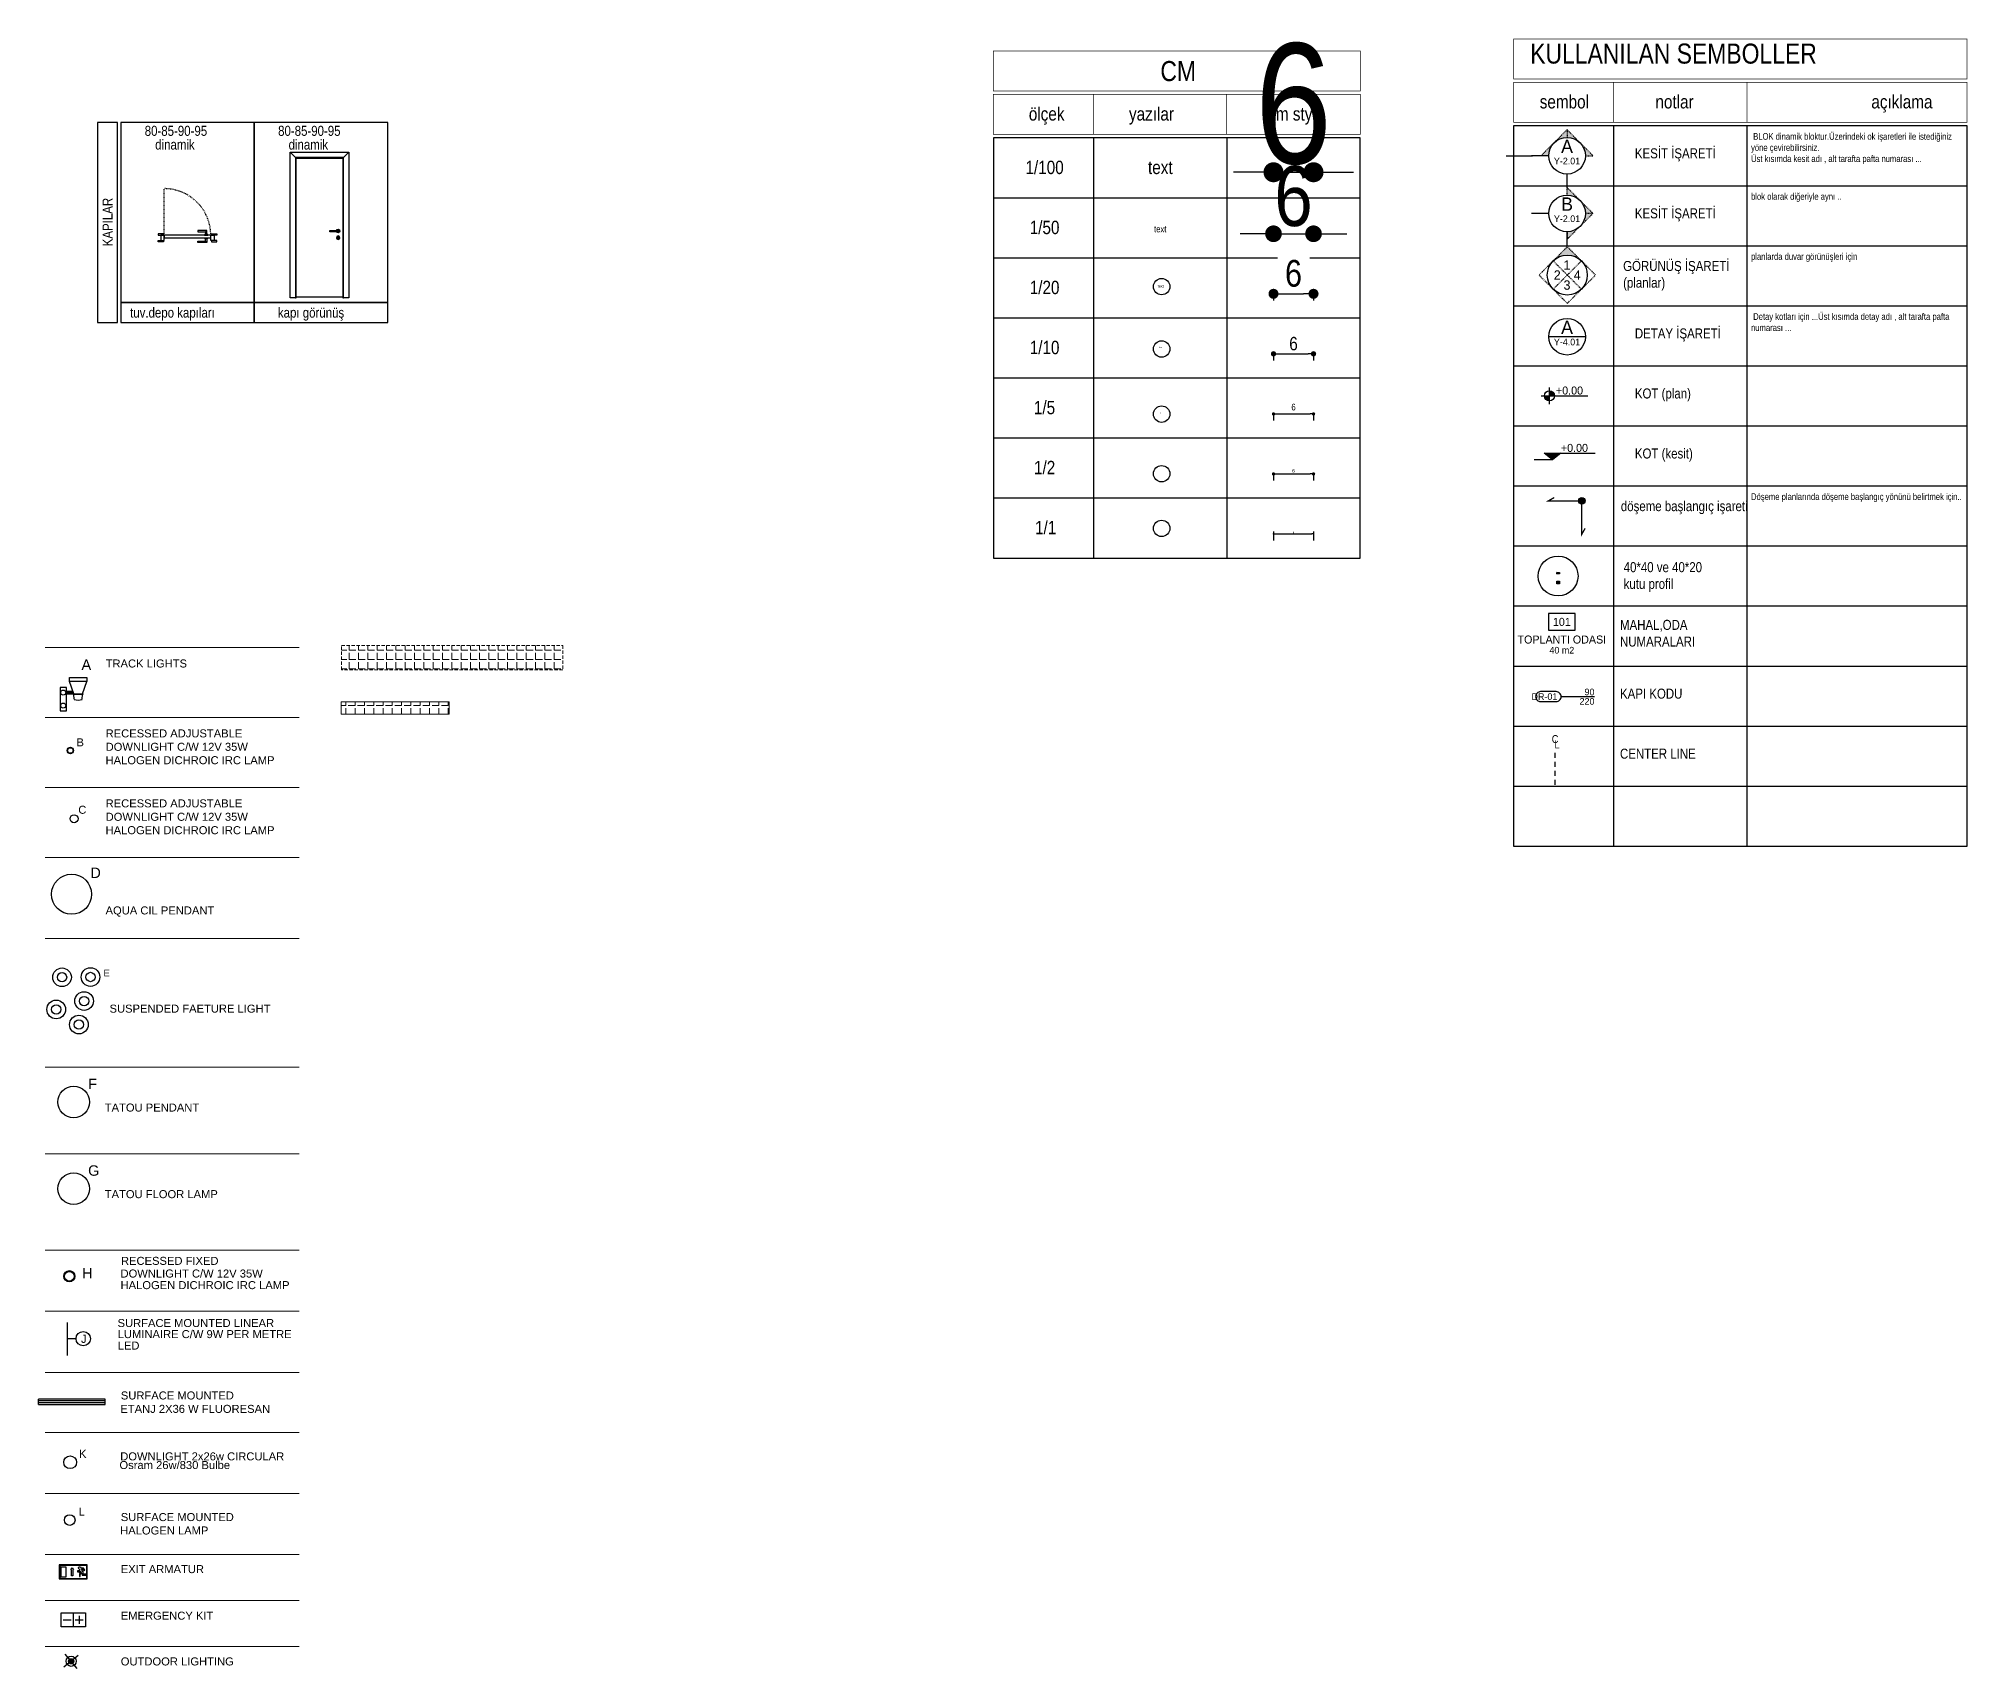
# Model space of a CAD drawing. Header units: millimetres. Extents: x 863 to 22635, y -482 to 12118.
# Drawn here: x 1316.3 to 1605.5, y 2239.2 to 2483.5 of the extents above; entities that cross this region are included whole.
import ezdxf
from ezdxf.enums import TextEntityAlignment as Align

# ---------------------------------------------------------------- set-up
doc = ezdxf.new("R2010")
doc.units = ezdxf.units.MM
doc.set_wipeout_variables(frame=1)
doc.header["$PDMODE"] = 35
for name, pattern in [('AXE_D2', [0.546806, 0.264583, -0.105833, 0.070556, -0.105833]), ('DOTX2', [12.7, 0, -12.7]), ('HIDDENX2', [0.75, 0.5, -0.25]), ('JIS_02_0.7', [1.35, 0.75, -0.6]), ('JIS_02_1.0', [2, 1, -1])]:
    doc.linetypes.add(name, pattern=pattern)
for name, color, linetype in [('CONS_0G', 150, 'Continuous'), ('DETAIL SYMBOL_0G', 241, 'Continuous'), ('DIM_0G', 20, 'Continuous'), ('DOOR_0G', 43, 'Continuous'), ('LEVEL_0G', 83, 'Continuous'), ('LIGHT_0G', 12, 'Continuous'), ('NOTE_0G', 242, 'Continuous'), ('SECTION_0G', 211, 'AXE_D2'), ('WIPEOUT_0G', 185, 'DOTX2')]:
    doc.layers.add(name, color=color, linetype=linetype)
doc.layers.add('DASHED_0G', color=7, linetype='HIDDENX2', lineweight=5, true_color=0x9ea0a1)
doc.layers.add('ELECTRIC_0G', color=7, linetype='Continuous', true_color=0xff532b)
doc.layers.add('ELTR_exit_0G', color=7, linetype='Continuous', true_color=0x33dd1d)
doc.layers.add('L', color=3, linetype='Continuous', lineweight=0)
doc.layers.add('TXT_0G', color=7, linetype='Continuous', lineweight=13)
doc.styles.add('0G', font='ARIALN.TTF')
doc.styles.add('attdef', font='GOTHIC.TTF')
doc.styles.get("Standard").update_dxf_attribs({"font": 'arial.ttf'})
doc.dimstyles.new('0G_1_1', dxfattribs={"dimtxt": 0.25, "dimasz": 0.25, "dimexe": 1, "dimexo": 1, "dimgap": 0.1, "dimtad": 1, "dimdec": 1, "dimzin": 9, "dimtxsty": '0G', "dimblk": 'DOT', "dimcen": 2, "dimclrd": 256, "dimclre": 256, "dimclrt": 256, "dimadec": 1, "dimazin": 2, "dimtfac": 1, "dimtdec": 1, "dimtix": 1, "dimtmove": 2, "dimatfit": 3, "dimldrblk": 'ARCHTICK', "dimfxl": 0.5, "dimfxlon": 1, "dimarcsym": 0})
doc.dimstyles.new('0G_1_10', dxfattribs={"dimtxt": 2, "dimasz": 0.8, "dimexe": 1, "dimexo": 3, "dimgap": 0.5, "dimtad": 1, "dimdec": 1, "dimzin": 9, "dimtxsty": '0G', "dimblk": 'DOT', "dimcen": 2, "dimclrd": 256, "dimclre": 256, "dimclrt": 256, "dimadec": 1, "dimazin": 2, "dimtfac": 1, "dimtdec": 1, "dimtix": 1, "dimtmove": 2, "dimatfit": 3, "dimldrblk": 'ARCHTICK', "dimfxl": 3, "dimfxlon": 1, "dimarcsym": 0})
doc.dimstyles.new('0G_1_100', dxfattribs={"dimtxt": 18, "dimasz": 3, "dimexe": 1, "dimexo": 10, "dimgap": 1, "dimtad": 1, "dimdec": 1, "dimzin": 9, "dimtxsty": '0G', "dimblk": 'DOT', "dimcen": 2, "dimclrd": 256, "dimclre": 256, "dimclrt": 256, "dimadec": 1, "dimazin": 2, "dimtfac": 1, "dimtdec": 1, "dimtix": 1, "dimtmove": 2, "dimatfit": 3, "dimldrblk": 'ARCHTICK', "dimfxl": 15, "dimfxlon": 1, "dimarcsym": 0})
doc.dimstyles.new('0G_1_2', dxfattribs={"dimtxt": 0.5, "dimasz": 0.5, "dimexe": 1, "dimexo": 2, "dimgap": 0.2, "dimtad": 1, "dimdec": 1, "dimzin": 9, "dimtxsty": '0G', "dimblk": 'DOT', "dimcen": 2, "dimclrd": 256, "dimclre": 256, "dimclrt": 256, "dimadec": 1, "dimazin": 2, "dimtfac": 1, "dimtdec": 1, "dimtix": 1, "dimtmove": 2, "dimatfit": 3, "dimldrblk": 'ARCHTICK', "dimfxl": 1, "dimfxlon": 1, "dimarcsym": 0})
doc.dimstyles.new('0G_1_20', dxfattribs={"dimtxt": 4, "dimasz": 1.5, "dimexe": 1, "dimexo": 4, "dimgap": 1, "dimtad": 1, "dimdec": 1, "dimzin": 9, "dimtxsty": '0G', "dimblk": 'DOT', "dimcen": 2, "dimclrd": 256, "dimclre": 256, "dimclrt": 256, "dimadec": 1, "dimazin": 2, "dimtfac": 1, "dimtdec": 1, "dimtix": 1, "dimtmove": 2, "dimatfit": 3, "dimldrblk": 'ARCHTICK', "dimfxl": 6, "dimfxlon": 1, "dimtfill": 1, "dimarcsym": 0})
doc.dimstyles.new('0G_1_5', dxfattribs={"dimtxt": 1, "dimasz": 0.5, "dimexe": 1, "dimexo": 3, "dimgap": 0.5, "dimtad": 1, "dimdec": 1, "dimzin": 9, "dimtxsty": '0G', "dimblk": 'DOT', "dimcen": 2, "dimclrd": 256, "dimclre": 256, "dimclrt": 256, "dimadec": 1, "dimazin": 2, "dimtfac": 1, "dimtdec": 1, "dimtix": 1, "dimtmove": 2, "dimatfit": 3, "dimldrblk": 'ARCHTICK', "dimfxl": 2, "dimfxlon": 1, "dimarcsym": 0})
doc.dimstyles.new('0G_1_50', dxfattribs={"dimtxt": 9, "dimasz": 2.5, "dimexe": 1, "dimexo": 5, "dimgap": 1, "dimtad": 1, "dimdec": 0, "dimzin": 9, "dimtxsty": '0G', "dimblk": 'DOT', "dimcen": 2, "dimclrd": 256, "dimclre": 256, "dimclrt": 256, "dimadec": 1, "dimazin": 2, "dimtfac": 1, "dimtdec": 0, "dimtix": 1, "dimtmove": 2, "dimatfit": 3, "dimldrblk": 'ARCHTICK', "dimfxl": 50, "dimfxlon": 1, "dimarcsym": 0})

# ---------------------------------------------------------------- blocks, each defined once
blk = doc.blocks.new('20profil')
at = {"color": 0}
for p, q in [((2, 1), (-2, -1)), ((-2, 1), (2, -1))]:
    blk.add_line(p, q, dxfattribs=at)
blk.add_lwpolyline([(-2, -1), (2, -1), (2, 1), (-2, 1)], close=True, dxfattribs=at)
blk = doc.blocks.new('40profil')
at = {"color": 0}
for p, q in [((4, 4), (0, 0)), ((0, 4), (4, 0))]:
    blk.add_line(p, q, dxfattribs=at)
blk.add_lwpolyline([(0, 0), (4, 0), (4, 4), (0, 4)], close=True, dxfattribs=at)
blk = doc.blocks.new('sembol_kod_pl')
h = blk.add_hatch(color=0)
h.paths.add_polyline_path([(0, 0), (7.5, 0, 0.414214), (0, 7.5)])
h.paths.add_polyline_path([(0, -7.5), (0, 0), (-7.5, 0, 0.414214)])
at = {"color": 0, "linetype": 'Continuous'}
for p, q in [((0, -12.5), (0, 12.5)), ((-12.5, 0), (57.5, 0))]:
    blk.add_line(p, q, dxfattribs=at)
blk.add_circle((0, 0), 7.5, dxfattribs=at)
at = {"color": 0, "style": 'attdef'}
blk.add_attdef('+0.00', (9.8, 2), '', height=12, dxfattribs=at)
blk = doc.blocks.new('*U50')
at = {"linetype": 'Continuous'}
blk.add_hatch(color=0, dxfattribs=at).paths.add_polyline_path([(-12.5, 10), (0, 0), (12.5, 10)])
at = {"color": 8, "linetype": 'JIS_02_1.0', "ltscale": 100}
blk.add_line((0, 0), (-27.3, 0), dxfattribs=at)
at = {"color": 0, "linetype": 'Continuous'}
blk.add_line((-12.5, 10), (64.1, 10), dxfattribs=at)
at = {"color": 0, "linetype": 'Continuous', "ltscale": 10}
blk.add_lwpolyline([(12.5, 10), (0, 0), (-12.5, 10), (12.5, 10)], dxfattribs=at)
at = {"color": 0, "style": 'attdef'}
blk.add_attdef('+0.00', (12.8, 12), '', height=12, dxfattribs=at)
blk = doc.blocks.new('sect_sign')
h = blk.add_hatch(color=0)
h.paths.add_polyline_path([(27.5, 0, -0.198912), (19.4, -19.4), (38.9, 0)])
h.paths.add_polyline_path([(-38.9, 0), (-19.4, -19.4, -0.198912), (-27.5, 0)])
blk.add_hatch(color=0).paths.add_polyline_path([(-19.4, -19.4), (0, -38.9), (19.4, -19.4, -0.414214)])
at = {"color": 0}
for p, q in [((0, -38.9), (-38.9, 0)), ((-27.5, 0), (-38.9, 0)), ((38.9, 0), (0, -38.9)), ((27.5, 0), (38.9, 0)), ((0, -38.9), (0, -27.5))]:
    blk.add_line(p, q, dxfattribs=at)
blk = doc.blocks.new('*U52')
at = {"layer": 'SECTION_0G', "color": 0, "ltscale": 1000}
for points in [[(-27.5, 0), (-53.5, 0)], [(0, -49.4), (0, -27.5)]]:
    blk.add_lwpolyline(points, dxfattribs=at)
at = {"layer": 'SECTION_0G', "color": 0, "linetype": 'Continuous'}
blk.add_circle((0, 0), 27.5, dxfattribs=at)
at = {"layer": 'SECTION_0G', "color": 0, "xscale": -1, "rotation": 89.99999999999993}
blk.add_blockref('sect_sign', (0, 0), dxfattribs=at)
at = {"layer": 'SECTION_0G', "color": 0, "style": 'attdef', "flags": 4}
blk.add_attdef('SECT', text='', height=20, dxfattribs=at).set_placement((0, -5.6), align=Align.BOTTOM_CENTER)
blk = doc.blocks.new('semb_circle')
blk.add_hatch(color=0).paths.add_polyline_path([(-21.2, 21.2), (0, 42.4), (21.2, 21.2, 0.414214)])
at = {"color": 0}
blk.add_lwpolyline([(0, -42.4), (42.4, 0), (0, 42.4), (-42.4, 0)], close=True, dxfattribs=at)
blk = doc.blocks.new('*U47')
at = {"layer": 'SECTION_0G'}
for p, q in [((-21.2, -21.2), (21.2, 21.2)), ((-21.2, 21.2), (21.2, -21.2))]:
    blk.add_line(p, q, dxfattribs=at)
at = {"layer": 'SECTION_0G', "linetype": 'Continuous'}
blk.add_circle((0, 0), 30, dxfattribs=at)
at = {"layer": 'SECTION_0G'}
blk.add_blockref('semb_circle', (0, 0), dxfattribs=at)
at = {"layer": 'SECTION_0G', "style": 'attdef'}
for s, p in [('2', (-20.3, -7)), ('1', (-5.7, 8)), ('4', (9.7, -7)), ('3', (-5.7, -22))]:
    blk.add_text(s, height=14, dxfattribs=at).set_placement(p)
blk = doc.blocks.new('sembol_detay')
at = {"layer": 'DETAIL SYMBOL_0G', "color": 0, "linetype": 'Continuous'}
blk.add_line((27.5, 0), (-27.5, 0), dxfattribs=at)
blk.add_circle((0, 0), 27.5, dxfattribs=at)
at = {"layer": 'DETAIL SYMBOL_0G', "color": 0, "style": 'attdef', "flags": 4}
blk.add_attdef('SECT', text='', height=20, dxfattribs=at).set_placement((0, -2), align=Align.BOTTOM_CENTER)
blk.add_attdef('PAGE', text='', height=10, dxfattribs=at).set_placement((0, -3), align=Align.TOP_CENTER)
blk = doc.blocks.new('dos_start')
at = {"layer": 'DETAIL SYMBOL_0G'}
h = blk.add_hatch(color=0, dxfattribs=at)
h.paths.add_polyline_path([(5, 0, 1), (-5, 0), (0, 0), (0, -5, 0.414214)])
h.paths.add_polyline_path([(0, -5), (0, 0), (-5, 0, 0.414214)], flags=17)
at = {"layer": 'DETAIL SYMBOL_0G', "color": 0, "const_width": 2}
blk.add_lwpolyline([(-41.3, 5), (-50, 0), (0, 0), (0, -50), (5, -41.3)], dxfattribs=at)
at = {"layer": 'DETAIL SYMBOL_0G', "color": 0}
blk.add_circle((0, 0), 5, dxfattribs=at)
blk = doc.blocks.new('kapikol_elev')
at = {"color": 0}
for points in [[(0, -1), (12.5, -1), (12.5, 1), (0, 1, 0.414214), (-1, 0), (-1, 0, 0.414214)], [(0.4, -10.8), (0.4, -9.2, 1), (-0.5, -9.2), (-0.5, -10.8, 1)]]:
    blk.add_lwpolyline(points, format="xyb", close=True, dxfattribs=at)
blk.add_circle((0, -10), 2.65, dxfattribs=at)
blk.add_arc((0, 0), 2.65, 22.1702, 337.8298, dxfattribs=at)
blk = doc.blocks.new('*U44')
for p, q in [((8, 210), (0, 218)), ((80, 210), (88, 218)), ((79, 1), (9, 1))]:
    blk.add_line(p, q)
at = {"color": 8}
for p, q in [((9, 209), (8, 210)), ((79, 209), (80, 210))]:
    blk.add_line(p, q, dxfattribs=at)
blk.add_lwpolyline([(88, 0), (80, 0), (80, 210), (8, 210), (8, 0), (0, 0), (0, 218), (88, 218), (88, 0)])
blk.add_lwpolyline([(8, 0), (9, 0), (9, 209), (79, 209), (79, 0), (80, 0)], dxfattribs=at)
at = {"xscale": -1}
blk.add_blockref('kapikol_elev', (72, 100), dxfattribs=at)
blk = doc.blocks.new('kapi poz')
blk.add_line((0, 0), (50, 0))
blk.add_lwpolyline([(-30.7, -7.5), (-7.5, -7.5, 0.414214), (0, 0), (0, 0, 0.414214), (-7.5, 7.5), (-30.7, 7.5, 0.414214), (-38.2, 0), (-38.2, 0, 0.414214)], format="xyb", close=True)
at = {"color": 0, "style": 'attdef', "flags": 4}
blk.add_attdef('K-01', text='', height=10, dxfattribs=at).set_placement((-17.1, 0), align=Align.MIDDLE_CENTER)
at = {"style": 'attdef'}
blk.add_attdef('90', text='', height=10, dxfattribs=at).set_placement((50, 2), align=Align.RIGHT)
blk.add_attdef('220', text='', height=10, dxfattribs=at).set_placement((50, -2), align=Align.TOP_RIGHT)
blk = doc.blocks.new('CL')
at = {"color": 0, "char_height": 12, "attachment_point": 1, "style": '0G'}
for s, insert, width in [('\\pi1.64939;C', (-6, 10), 12), ('\\pi1.92633;L', (-2.2, 2), 10)]:
    blk.add_mtext(s, dxfattribs=dict(at, insert=insert, width=width))
blk = doc.blocks.new('_Dot')
at = {"color": 0, "linetype": 'ByBlock', "lineweight": -2}
blk.add_line((-0.5, 0), (-1, 0), dxfattribs=at)
at = {"color": 0, "linetype": 'ByBlock', "const_width": 0.5}
blk.add_lwpolyline([(-0.25, 0, 1), (0.25, 0, 1)], format="xyb", close=True, dxfattribs=at)
blk = doc.blocks.new('*D53')
at = {"layer": 'Defpoints', "color": 0, "transparency": 16777216}
for p in [(637.99, 1501.78), (643.99, 1501.78), (643.99, 1500.39)]:
    blk.add_point(p, dxfattribs=at)
at = {"layer": 'DIM_0G', "lineweight": -2, "transparency": 16777216}
for p, q in [((635.49, 1500.39), (632.99, 1500.39)), ((637.99, 1500.39), (637.99, 1499.39)), ((637.99, 1500.39), (643.99, 1500.39)), ((643.99, 1500.39), (643.99, 1499.39)), ((646.49, 1500.39), (648.99, 1500.39))]:
    blk.add_line(p, q, dxfattribs=at)
at = {"layer": 'DIM_0G', "lineweight": -2, "transparency": 16777216, "xscale": 2.5, "yscale": 2.5, "zscale": 2.5}
blk.add_blockref('_Dot', (637.99, 1500.39), dxfattribs=at)
at = {"layer": 'DIM_0G', "lineweight": -2, "transparency": 16777216, "xscale": 2.5, "yscale": 2.5, "zscale": 2.5, "rotation": 180}
blk.add_blockref('_Dot', (643.99, 1500.39), dxfattribs=at)
at = {"layer": 'DIM_0G', "transparency": 16777216, "insert": (640.99, 1505.99), "char_height": 9, "attachment_point": 5, "style": '0G'}
blk.add_mtext('6', dxfattribs=at)
blk = doc.blocks.new('_ArchTick')
at = {"color": 0, "linetype": 'ByBlock', "const_width": 0.15}
blk.add_lwpolyline([(-0.5, -0.5), (0.5, 0.5)], dxfattribs=at)
blk = doc.blocks.new('*D54')
at = {"layer": 'Defpoints', "color": 0, "transparency": 16777216}
for p in [(637.99, 1513.14), (643.99, 1513.14), (643.99, 1509.61)]:
    blk.add_point(p, dxfattribs=at)
at = {"layer": 'DIM_0G', "lineweight": -2, "transparency": 16777216}
for p, q in [((634.99, 1509.61), (631.99, 1509.61)), ((637.99, 1509.61), (637.99, 1508.61)), ((637.99, 1509.61), (643.99, 1509.61)), ((643.99, 1509.61), (643.99, 1508.61)), ((646.99, 1509.61), (649.99, 1509.61))]:
    blk.add_line(p, q, dxfattribs=at)
at = {"layer": 'DIM_0G', "lineweight": -2, "transparency": 16777216, "xscale": 3, "yscale": 3, "zscale": 3}
blk.add_blockref('_Dot', (637.99, 1509.61), dxfattribs=at)
at = {"layer": 'DIM_0G', "lineweight": -2, "transparency": 16777216, "xscale": 3, "yscale": 3, "zscale": 3, "rotation": 180}
blk.add_blockref('_Dot', (643.99, 1509.61), dxfattribs=at)
at = {"layer": 'DIM_0G', "transparency": 16777216, "insert": (640.99, 1519.8), "char_height": 18, "attachment_point": 5, "style": '0G'}
blk.add_mtext('6', dxfattribs=at)
blk = doc.blocks.new('*D55')
at = {"layer": 'DIM_0G', "lineweight": -2, "transparency": 16777216}
for p, q in [((637.99, 1491.39), (637.99, 1490.39)), ((639.49, 1491.39), (642.49, 1491.39)), ((643.99, 1491.39), (643.99, 1490.39))]:
    blk.add_line(p, q, dxfattribs=at)
at = {"layer": 'DIM_0G', "lineweight": -2, "transparency": 16777216, "xscale": 1.5, "yscale": 1.5, "zscale": 1.5, "rotation": 180}
blk.add_blockref('_Dot', (637.99, 1491.39), dxfattribs=at)
at = {"layer": 'DIM_0G', "lineweight": -2, "transparency": 16777216, "xscale": 1.5, "yscale": 1.5, "zscale": 1.5}
blk.add_blockref('_Dot', (643.99, 1491.39), dxfattribs=at)
at = {"layer": 'DIM_0G', "transparency": 16777216, "insert": (640.99, 1494.43), "char_height": 4, "attachment_point": 5, "style": '0G', "bg_fill": 3, "box_fill_scale": 1.1, "bg_fill_color": 256, "bg_fill_true_color": 13158600, "bg_fill_transparency": 0}
blk.add_mtext('6', dxfattribs=at)
at = {"layer": 'Defpoints', "color": 0, "transparency": 16777216}
for p in [(637.99, 1492.78), (643.99, 1492.78), (643.99, 1491.39)]:
    blk.add_point(p, dxfattribs=at)
blk = doc.blocks.new('*D56')
at = {"layer": 'Defpoints', "color": 0, "transparency": 16777216}
for p in [(637.99, 1483.78), (643.99, 1483.78), (643.99, 1482.39)]:
    blk.add_point(p, dxfattribs=at)
at = {"layer": 'DIM_0G', "lineweight": -2, "transparency": 16777216}
for p, q in [((637.99, 1482.39), (637.99, 1481.39)), ((638.79, 1482.39), (643.19, 1482.39)), ((643.99, 1482.39), (643.99, 1481.39))]:
    blk.add_line(p, q, dxfattribs=at)
at = {"layer": 'DIM_0G', "lineweight": -2, "transparency": 16777216, "xscale": 0.8, "yscale": 0.8, "zscale": 0.8, "rotation": 180}
blk.add_blockref('_Dot', (637.99, 1482.39), dxfattribs=at)
at = {"layer": 'DIM_0G', "lineweight": -2, "transparency": 16777216, "xscale": 0.8, "yscale": 0.8, "zscale": 0.8}
blk.add_blockref('_Dot', (643.99, 1482.39), dxfattribs=at)
at = {"layer": 'DIM_0G', "transparency": 16777216, "insert": (640.99, 1483.91), "char_height": 2, "attachment_point": 5, "style": '0G'}
blk.add_mtext('6', dxfattribs=at)
blk = doc.blocks.new('*D57')
at = {"layer": 'Defpoints', "color": 0, "transparency": 16777216}
for p in [(637.99, 1474.78), (643.99, 1474.78), (643.99, 1473.39)]:
    blk.add_point(p, dxfattribs=at)
at = {"layer": 'DIM_0G', "lineweight": -2, "transparency": 16777216}
for p, q in [((637.99, 1473.39), (637.99, 1472.39)), ((638.49, 1473.39), (643.49, 1473.39)), ((643.99, 1473.39), (643.99, 1472.39))]:
    blk.add_line(p, q, dxfattribs=at)
at = {"layer": 'DIM_0G', "lineweight": -2, "transparency": 16777216, "xscale": 0.5, "yscale": 0.5, "zscale": 0.5, "rotation": 180}
blk.add_blockref('_Dot', (637.99, 1473.39), dxfattribs=at)
at = {"layer": 'DIM_0G', "lineweight": -2, "transparency": 16777216, "xscale": 0.5, "yscale": 0.5, "zscale": 0.5}
blk.add_blockref('_Dot', (643.99, 1473.39), dxfattribs=at)
at = {"layer": 'DIM_0G', "transparency": 16777216, "insert": (640.99, 1474.4), "char_height": 1, "attachment_point": 5, "style": '0G'}
blk.add_mtext('6', dxfattribs=at)
blk = doc.blocks.new('*D58')
at = {"layer": 'Defpoints', "color": 0, "transparency": 16777216}
for p in [(637.99, 1456.78), (643.99, 1456.78), (643.99, 1455.39)]:
    blk.add_point(p, dxfattribs=at)
at = {"layer": 'DIM_0G', "lineweight": -2, "transparency": 16777216}
for p, q in [((637.99, 1455.78), (637.99, 1454.39)), ((638.24, 1455.39), (643.74, 1455.39)), ((643.99, 1455.78), (643.99, 1454.39))]:
    blk.add_line(p, q, dxfattribs=at)
at = {"layer": 'DIM_0G', "lineweight": -2, "transparency": 16777216, "xscale": 0.25, "yscale": 0.25, "zscale": 0.25, "rotation": 180}
blk.add_blockref('_Dot', (637.99, 1455.39), dxfattribs=at)
at = {"layer": 'DIM_0G', "lineweight": -2, "transparency": 16777216, "xscale": 0.25, "yscale": 0.25, "zscale": 0.25}
blk.add_blockref('_Dot', (643.99, 1455.39), dxfattribs=at)
at = {"layer": 'DIM_0G', "transparency": 16777216, "insert": (640.99, 1455.62), "char_height": 0.25, "attachment_point": 5, "style": '0G'}
blk.add_mtext('6', dxfattribs=at)
blk = doc.blocks.new('*U51')
at = {"layer": 'SECTION_0G', "color": 0, "ltscale": 1000}
for points in [[(-27.5, 0), (-53.5, 0)], [(0, -49.4), (0, -27.5)]]:
    blk.add_lwpolyline(points, dxfattribs=at)
at = {"layer": 'SECTION_0G', "color": 0, "linetype": 'Continuous'}
blk.add_circle((0, 0), 27.5, dxfattribs=at)
at = {"layer": 'SECTION_0G', "color": 0, "xscale": -1, "rotation": 180}
blk.add_blockref('sect_sign', (0, 0), dxfattribs=at)
at = {"layer": 'SECTION_0G', "color": 0, "style": 'attdef', "flags": 4}
blk.add_attdef('SECT', text='', height=20, dxfattribs=at).set_placement((0, -5.6), align=Align.BOTTOM_CENTER)
blk = doc.blocks.new('mahal')
at = {"color": 0, "style": 'attdef', "flags": 4}
blk.add_attdef('40M2', text='', height=10, dxfattribs=at).set_placement((0, -55), align=Align.MIDDLE_CENTER)
blk.add_wipeout([(-20, 0), (20, 0), (20, -25), (-20, -25)]).dxf.layer = 'WIPEOUT_0G'
blk.add_lwpolyline([(-20, -25), (20, -25), (20, 0), (-20, 0)], close=True)
for tag, p in [('101', (0, -12.5)), ('TOPLANTIODASI', (0, -39))]:
    blk.add_attdef(tag, text='', height=12, dxfattribs=at).set_placement(p, align=Align.MIDDLE_CENTER)
blk = doc.blocks.new('kapikol')
at = {"color": 0}
blk.add_line((1, -5), (-1, -7), dxfattribs=at)
for points in [[(-2.7, -1), (2.6, -1), (2.6, 0), (-2.7, 0)], [(-1, -1), (-1, -7), (12.5, -7), (12.5, -5), (1, -5), (1, -1)]]:
    blk.add_lwpolyline(points, close=True, dxfattribs=at)
blk = doc.blocks.new('*U43')
blk.add_wipeout([(0, 0), (0, -8), (-4, -8), (-4, -10), (4, -10), (4, -8), (5, -8), (5, -4), (75, -4), (75, -8), (76, -8), (76, -10), (84, -10), (84, -8), (80, -8), (80, 0), (84, 0), (84, 2), (76, 2), (76, 0), (5, 0), (4, 0), (4, 2), (-4, 2), (-4, 0)]).dxf.layer = 'L'
at = {"color": 8, "linetype": 'JIS_02_0.7'}
blk.add_line((5, 0), (5, 70), dxfattribs=at)
at = {"color": 0}
for points in [[(-4, 0), (4, 0), (4, 2), (-4, 2)], [(0, -8), (5, -8), (5, 0), (0, 0)], [(5, -4), (75, -4), (75, 0), (5, 0)], [(80, -8), (75, -8), (75, 0), (80, 0)], [(84, 0), (76, 0), (76, 2), (84, 2)], [(-4, -8), (4, -8), (4, -10), (-4, -10)], [(84, -8), (76, -8), (76, -10), (84, -10)]]:
    blk.add_lwpolyline(points, close=True, dxfattribs=at)
at = {"color": 8, "linetype": 'JIS_02_0.7'}
blk.add_arc((5, 0), 70, 0, 90, dxfattribs=at)
at = {"rotation": 180}
blk.add_blockref('kapikol', (68, 0), dxfattribs=at)
at = {"xscale": -1}
blk.add_blockref('kapikol', (68, -4), dxfattribs=at)
blk = doc.blocks.new('*D73')
at = {"layer": 'Defpoints', "color": 0, "transparency": 16777216}
for p in [(637.99, 1465.78), (643.99, 1465.78), (643.99, 1464.39)]:
    blk.add_point(p, dxfattribs=at)
at = {"layer": 'DIM_0G', "lineweight": -2, "transparency": 16777216}
for p, q in [((637.99, 1464.39), (637.99, 1463.39)), ((638.49, 1464.39), (643.49, 1464.39)), ((643.99, 1464.39), (643.99, 1463.39))]:
    blk.add_line(p, q, dxfattribs=at)
at = {"layer": 'DIM_0G', "lineweight": -2, "transparency": 16777216, "xscale": 0.5, "yscale": 0.5, "zscale": 0.5, "rotation": 180}
blk.add_blockref('_Dot', (637.99, 1464.39), dxfattribs=at)
at = {"layer": 'DIM_0G', "lineweight": -2, "transparency": 16777216, "xscale": 0.5, "yscale": 0.5, "zscale": 0.5}
blk.add_blockref('_Dot', (643.99, 1464.39), dxfattribs=at)
at = {"layer": 'DIM_0G', "transparency": 16777216, "insert": (640.99, 1464.85), "char_height": 0.5, "attachment_point": 5, "style": '0G'}
blk.add_mtext('6', dxfattribs=at)
blk = doc.blocks.new('221014_0G_LAYER-SYMBOL')
at = {"layer": 'DASHED_0G'}
h = blk.add_hatch(dxfattribs=at)
h.set_pattern_fill('ANGLE', color=256, scale=0.2)
h.set_pattern_definition([(0, (-15366.1667, -3517.4716), (0, 1.397), [1.016, -0.381]), (90, (-15366.1667, -3517.4716), (-1.397, 1e-16), [1.016, -0.381])])
h.paths.add_polyline_path([(498.24, 1438.69), (531.44, 1438.69), (531.44, 1435.01), (498.24, 1435.01)])
h = blk.add_hatch(dxfattribs=at)
h.set_pattern_fill('ANGLE', color=256, scale=0.2, angle=90)
h.set_pattern_definition([(90, (5438.835, -14462.884), (-1.397, 1e-12), [1.016, -0.381]), (180, (5438.835, -14462.884), (-1e-12, -1.397), [1.016, -0.381])])
h.paths.add_polyline_path([(514.38, 1430.24), (498.18, 1430.24), (498.18, 1428.38), (514.38, 1428.38)])
at = {"layer": 'LIGHT_0G'}
h = blk.add_hatch(color=256, dxfattribs=at)
edge = h.paths.add_edge_path()
edge.add_arc((457.72, 1286.39), 0.393, 0, 360)
at = {"linetype": 'JIS_02_0.7'}
blk.add_line((680.15, 1422.6), (680.15, 1417.6), dxfattribs=at)
at = {"color": 1}
blk.add_circle((680.66, 1449.08), 2.99, dxfattribs=at)
at = {"layer": 'DASHED_0G'}
blk.add_lwpolyline([(498.24, 1438.69), (531.44, 1438.69), (531.44, 1435.01), (498.24, 1435.01), (498.24, 1438.69)], dxfattribs=at)
at = {"layer": 'DASHED_0G', "linetype": 'Continuous'}
blk.add_lwpolyline([(514.38, 1430.24), (498.18, 1430.24), (498.18, 1428.38), (514.38, 1428.38), (514.38, 1430.24)], dxfattribs=at)
at = {"layer": 'DIM_0G'}
for centre in [(621.22, 1492.47), (621.22, 1483.12), (621.22, 1473.35), (621.22, 1464.42), (621.22, 1456.22)]:
    blk.add_circle(centre, 1.23, dxfattribs=at)
at = {"layer": 'ELECTRIC_0G'}
for p, q in [((458.03, 1293.64), (458.03, 1291.56)), ((458.94, 1293.21), (458.94, 1292)), ((456.52, 1292.6), (457.72, 1292.6)), ((458.34, 1292.6), (459.54, 1292.6))]:
    blk.add_line(p, q, dxfattribs=at)
blk.add_lwpolyline([(456.21, 1291.56), (456.21, 1293.64), (459.85, 1293.64), (459.85, 1291.56)], close=True, dxfattribs=at)
at = {"layer": 'ELTR_exit_0G'}
for p, q in [((460.13, 1300.84), (455.93, 1300.84)), ((455.93, 1300.84), (455.93, 1298.73)), ((455.93, 1298.73), (460.13, 1298.73)), ((460.05, 1300.75), (456.01, 1300.75)), ((456.01, 1300.75), (456.01, 1298.82)), ((456.01, 1298.82), (460.05, 1298.82)), ((456.99, 1300.52), (456.19, 1300.52)), ((456.19, 1300.52), (456.19, 1299.03)), ((456.19, 1299.03), (456.99, 1299.03)), ((456.99, 1299.03), (456.99, 1300.52)), ((457.69, 1300.08), (457.87, 1300.38)), ((457.79, 1300.08), (457.69, 1300.08)), ((457.79, 1299.18), (457.79, 1300.08)), ((457.97, 1299.18), (457.79, 1299.18)), ((457.87, 1300.38), (458.06, 1300.08)), ((458.06, 1300.08), (457.97, 1300.08)), ((457.97, 1300.08), (457.97, 1299.18)), ((458.97, 1299.93), (458.66, 1299.93)), ((458.66, 1299.93), (458.66, 1299.8)), ((458.66, 1299.8), (459.1, 1299.8)), ((459.24, 1299.72), (458.96, 1299.53)), ((458.96, 1299.53), (458.96, 1299.08)), ((458.96, 1299.08), (459.09, 1299.08)), ((458.97, 1300.21), (458.97, 1299.93)), ((459.09, 1299.44), (459.39, 1299.6)), ((459.09, 1299.08), (459.09, 1299.44)), ((459.1, 1299.8), (459.1, 1299.91)), ((459.1, 1299.91), (459.24, 1299.72)), ((459.56, 1300.33), (459.18, 1300.33)), ((459.52, 1299.78), (459.27, 1300.19)), ((459.27, 1300.19), (459.5, 1300.19)), ((459.39, 1299.6), (459.39, 1299.3)), ((459.39, 1299.3), (459.93, 1299.3)), ((459.5, 1300.19), (459.65, 1299.95)), ((459.52, 1299.43), (459.52, 1299.78)), ((459.93, 1299.43), (459.52, 1299.43)), ((459.77, 1300.03), (459.56, 1300.33)), ((459.65, 1299.95), (459.77, 1300.03)), ((459.93, 1299.3), (459.93, 1299.43)), ((460.05, 1298.82), (460.05, 1300.75)), ((460.13, 1298.73), (460.13, 1300.84))]:
    blk.add_line(p, q, dxfattribs=at)
at = {"layer": 'ELTR_exit_0G', "extrusion": (0, 0, -1)}
blk.add_ellipse((459, 1300.39), major_axis=(0.183, 0.002), ratio=1, start_param=1.770594, end_param=6.63637, dxfattribs=at)
at = {"layer": 'LIGHT_0G'}
for p, q in [((457.13, 1337.16), (457.13, 1332.22)), ((458.46, 1334.75), (457.13, 1334.75)), ((462.83, 1325.69), (452.83, 1325.69)), ((452.83, 1324.89), (452.83, 1325.69)), ((462.83, 1325.45), (452.83, 1325.45)), ((462.83, 1325.13), (452.83, 1325.13)), ((452.83, 1324.89), (462.83, 1324.89)), ((462.83, 1324.89), (462.83, 1325.69))]:
    blk.add_line(p, q, dxfattribs=at)
for points in [[(456.05, 1432.38), (456.05, 1428.89), (457.01, 1428.89), (457.01, 1432.38)], [(460.07, 1433.89), (460.07, 1433.29), (457.47, 1433.29), (457.47, 1433.89)], [(458.1, 1431.3), (458.1, 1431.41), (459.45, 1431.41), (459.45, 1431.3)]]:
    blk.add_lwpolyline(points, close=True, dxfattribs=at)
for points in [[(456.86, 1431.8), (457.97, 1431.8)], [(456.91, 1431.6), (458.03, 1431.6)], [(458.1, 1431.41), (457.47, 1433.29)], [(459.43, 1431.41), (460.07, 1433.29)], [(456.86, 1431.4), (458.1, 1431.4)], [(458.18, 1430.6), (458.1, 1431.3)], [(459.35, 1430.6), (459.43, 1431.3)], [(458.79, 1287.28), (456.64, 1285.5)], [(458.61, 1285.32), (456.82, 1287.46)]]:
    blk.add_lwpolyline(points, dxfattribs=at)
for centre, radius in [((456.53, 1431.6), 0.382), ((456.53, 1429.66), 0.382), ((457.6, 1422.93), 0.48), ((457.6, 1422.93), 0.42), ((458.15, 1412.7), 0.6), ((457.78, 1401.38), 3), ((456.35, 1388.93), 1.4), ((456.35, 1388.93), 0.702), ((460.62, 1388.97), 1.4), ((460.62, 1388.97), 0.702), ((455.48, 1384.11), 1.4), ((459.66, 1385.37), 1.4), ((459.66, 1385.37), 0.702), ((455.48, 1384.11), 0.702), ((458.88, 1381.84), 1.4), ((458.88, 1381.84), 0.702), ((458.1, 1370.22), 2.37), ((458.1, 1357.24), 2.37), ((457.45, 1344.11), 0.84), ((457.45, 1344.11), 0.72), ((459.53, 1334.75), 1.07), ((457.57, 1316.23), 0.96), ((457.5, 1307.57), 0.8), ((457.72, 1286.39), 0.762), ((457.72, 1286.39), 0.393)]:
    blk.add_circle(centre, radius, dxfattribs=at)
blk.add_arc((458.77, 1432.04), 1.56, 247.7449, 292.2551, dxfattribs=at)
at = {"layer": 'NOTE_0G'}
for p, q in [((688.98, 1516.59), (688.98, 1408.59)), ((708.98, 1516.59), (708.98, 1408.59)), ((610.99, 1514.78), (610.99, 1451.78)), ((630.99, 1514.78), (630.99, 1451.78)), ((673.98, 1507.59), (741.98, 1507.59)), ((595.99, 1505.78), (650.99, 1505.78)), ((673.98, 1498.59), (741.98, 1498.59)), ((595.99, 1496.78), (650.99, 1496.78)), ((673.98, 1489.59), (741.98, 1489.59)), ((595.99, 1487.78), (650.99, 1487.78)), ((595.99, 1478.78), (650.99, 1478.78)), ((673.98, 1480.59), (741.98, 1480.59)), ((595.99, 1469.78), (650.99, 1469.78)), ((673.98, 1471.59), (741.98, 1471.59)), ((595.99, 1460.78), (650.99, 1460.78)), ((673.98, 1462.59), (741.98, 1462.59)), ((595.99, 1451.78), (650.99, 1451.78)), ((673.98, 1453.59), (741.98, 1453.59)), ((673.98, 1444.59), (741.98, 1444.59)), ((673.98, 1435.59), (741.98, 1435.59)), ((673.98, 1426.59), (741.98, 1426.59)), ((673.98, 1417.59), (741.98, 1417.59))]:
    blk.add_line(p, q, dxfattribs=at)
at = {"layer": 'NOTE_0G', "linetype": 'Continuous', "const_width": 0.1}
for points in [[(650.99, 1527.78), (595.99, 1527.78), (595.99, 1521.78), (650.99, 1521.78)], [(741.98, 1529.59), (673.98, 1529.59), (673.98, 1523.59), (741.98, 1523.59)], [(610.99, 1515.28), (595.99, 1515.28), (595.99, 1521.28), (610.99, 1521.28)], [(610.99, 1515.28), (630.99, 1515.28), (630.99, 1521.28), (610.99, 1521.28)], [(630.99, 1515.28), (650.99, 1515.28), (650.99, 1521.28), (630.99, 1521.28)], [(688.98, 1517.09), (673.98, 1517.09), (673.98, 1523.09), (688.98, 1523.09)], [(688.98, 1517.09), (708.98, 1517.09), (708.98, 1523.09), (688.98, 1523.09)], [(708.98, 1517.09), (741.98, 1517.09), (741.98, 1523.09), (708.98, 1523.09)]]:
    blk.add_lwpolyline(points, close=True, dxfattribs=at)
at = {"layer": 'NOTE_0G'}
for points in [[(461.68, 1487.07), (464.68, 1487.07), (464.68, 1517.07), (461.68, 1517.07)], [(465.18, 1490.07), (485.18, 1490.07), (485.18, 1517.07), (465.18, 1517.07)], [(485.18, 1490.07), (505.18, 1490.07), (505.18, 1517.07), (485.18, 1517.07)], [(673.98, 1408.59), (741.98, 1408.59), (741.98, 1516.59), (673.98, 1516.59)], [(465.18, 1490.07), (465.18, 1487.07), (485.18, 1487.07), (485.18, 1490.07)], [(485.18, 1490.07), (485.18, 1487.07), (505.18, 1487.07), (505.18, 1490.07)]]:
    blk.add_lwpolyline(points, close=True, dxfattribs=at)
blk.add_lwpolyline([(650.99, 1451.78), (650.99, 1514.78), (595.99, 1514.78), (595.99, 1451.78)], dxfattribs=at)
at = {"layer": 'SECTION_0G', "ltscale": 15}
blk.add_lwpolyline([(672.85, 1512.09), (678.11, 1512.09)], dxfattribs=at)
at = {"layer": 'TXT_0G'}
for p, q in [((453.82, 1438.37), (491.89, 1438.37)), ((453.82, 1427.88), (491.89, 1427.88)), ((453.82, 1417.4), (491.89, 1417.4)), ((453.82, 1406.91), (491.89, 1406.91)), ((453.82, 1394.74), (491.89, 1394.74)), ((453.82, 1375.44), (491.89, 1375.44)), ((453.82, 1362.46), (491.89, 1362.46)), ((453.82, 1348.03), (491.89, 1348.03)), ((453.82, 1338.87), (491.89, 1338.87)), ((453.82, 1329.7), (491.89, 1329.7)), ((453.82, 1320.71), (491.89, 1320.71)), ((453.82, 1311.54), (491.89, 1311.54)), ((453.82, 1302.38), (491.89, 1302.38)), ((453.82, 1295.5), (491.89, 1295.5)), ((453.82, 1288.63), (491.89, 1288.63))]:
    blk.add_line(p, q, dxfattribs=at)
ref = blk.add_blockref('kapi poz', (681.11, 1431), dxfattribs=dict(xscale=0.1, yscale=0.1, zscale=0.1))
ref.add_attrib('220', '220', dxfattribs={"height": 1, "style": 'attdef'}).set_placement((686.11, 1430.8), align=Align.TOP_RIGHT)
ref.add_attrib('90', '90', dxfattribs={"height": 1, "style": 'attdef'}).set_placement((686.11, 1431.2), align=Align.RIGHT)
ref.add_attrib('DR-01', 'DR-01', dxfattribs={"color": 0, "height": 1, "style": 'attdef'}).set_placement((678.61, 1431), align=Align.MIDDLE_CENTER)
at = {"xscale": 0.1, "yscale": 0.1, "zscale": 0.1}
blk.add_blockref('CL', (680.15, 1424.24), dxfattribs=at)
at = {"layer": 'CONS_0G', "xscale": -0.1, "yscale": 0.1, "zscale": 0.1}
for name, p, rotation in [('20profil', (680.66, 1449.53), 180), ('40profil', (680.46, 1447.89), 270)]:
    blk.add_blockref(name, p, dxfattribs=dict(at, rotation=rotation))
at = {"layer": 'DETAIL SYMBOL_0G'}
ref = blk.add_blockref('sembol_detay', (682, 1484.96), dxfattribs=dict(at, xscale=0.1, yscale=0.1, zscale=0.1))
ref.add_attrib('SECT', 'A', dxfattribs={"height": 2, "style": 'attdef'}).set_placement((682, 1484.76), align=Align.BOTTOM_CENTER)
ref.add_attrib('PAGE', 'Y-4.01', dxfattribs={"height": 1, "style": 'attdef'}).set_placement((682, 1484.66), align=Align.TOP_CENTER)
at = {"layer": 'DETAIL SYMBOL_0G', "color": 1, "xscale": 0.1, "yscale": 0.1, "zscale": 0.1}
blk.add_blockref('dos_start', (684.21, 1460.35), dxfattribs=at)
at = {"layer": 'DOOR_0G', "xscale": 0.1, "yscale": 0.1, "zscale": 0.1}
blk.add_blockref('*U44', (490.55, 1490.8), dxfattribs=at)
at = {"layer": 'LEVEL_0G', "xscale": 0.1, "yscale": 0.1, "zscale": 0.1}
for name, p in [('sembol_kod_pl', (679.36, 1476.09)), ('*U50', (679.8, 1466.49))]:
    blk.add_blockref(name, p, dxfattribs=at).add_auto_attribs({'+0.00': '+0.00'})
at = {"layer": 'SECTION_0G'}
ref = blk.add_blockref('*U51', (682, 1512.09), dxfattribs=dict(at, xscale=0.1, yscale=0.1, zscale=0.1))
ref.add_attrib('PAGE', 'Y-2.01', dxfattribs={"height": 1, "style": 'attdef'}).set_placement((682, 1511.79), align=Align.TOP_CENTER)
ref.add_attrib('SECT', 'A', dxfattribs={"height": 2, "style": 'attdef'}).set_placement((682, 1511.89), align=Align.BOTTOM_CENTER)
ref = blk.add_blockref('*U52', (682, 1503.44), dxfattribs=dict(at, xscale=0.1, yscale=0.1, zscale=0.1))
ref.add_attrib('PAGE', 'Y-2.01', dxfattribs={"height": 1, "style": 'attdef'}).set_placement((682, 1503.14), align=Align.TOP_CENTER)
ref.add_attrib('SECT', 'B', dxfattribs={"height": 2, "style": 'attdef'}).set_placement((682, 1503.24), align=Align.BOTTOM_CENTER)
at = {"layer": 'SECTION_0G', "xscale": 0.1, "yscale": 0.1, "zscale": 0.1}
blk.add_blockref('*U47', (682.04, 1494.2), dxfattribs=at)
at = {"color": 0, "style": 'attdef', "flags": 4}
for tag, p in [('W1', (781.66, 1512.9)), ('F1', (781.66, 1435.4)), ('C1', (781.66, 1368.08)), ('M1', (781.66, 1309.9))]:
    blk.add_attdef(tag, text='', height=1.1, dxfattribs=at).set_placement(p, align=Align.MIDDLE_CENTER)
at = {"layer": 'TXT_0G', "style": '0G'}
for s, p in [('80-85-90-95', (468.75, 1515.07)), ('80-85-90-95', (488.75, 1515.07)), ('dinamik', (470.32, 1513.01)), ('dinamik', (490.32, 1513.01))]:
    blk.add_text(s, height=1.5, dxfattribs=at).set_placement(p)
at = {"layer": 'TXT_0G'}
for s, p in [('TRACK LIGHTS', (462.89, 1435.37)), ('RECESSED ADJUSTABLE', (462.89, 1424.89)), ('DOWNLIGHT C/W 12V 35W', (462.89, 1422.88)), ('HALOGEN DICHROIC IRC LAMP', (462.88, 1420.87)), ('RECESSED ADJUSTABLE', (462.89, 1414.4)), ('HALOGEN DICHROIC IRC LAMP', (462.88, 1410.38)), ('DOWNLIGHT C/W 12V 35W', (462.89, 1412.39)), ('AQUA CIL PENDANT', (462.88, 1398.35)), ('SUSPENDED FAETURE LIGHT', (463.48, 1383.63)), ('TATOU PENDANT', (462.76, 1368.8)), ('TATOU FLOOR LAMP', (462.76, 1355.82)), ('DOWNLIGHT C/W 12V 35W', (465.12, 1343.92)), ('RECESSED FIXED', (465.19, 1345.82)), ('HALOGEN DICHROIC IRC LAMP', (465.13, 1342.18)), ('SURFACE MOUNTED LINEAR', (464.68, 1336.5)), ('LUMINAIRE C/W 9W PER METRE', (464.7, 1334.84)), ('J', (459.2, 1334.13)), ('LED', (464.7, 1333.12)), ('ETANJ 2X36 W FLUORESAN', (465.1, 1323.63)), ('SURFACE MOUNTED', (465.17, 1325.64)), ('K', (458.89, 1316.89)), ('Osram 26w/830 Bulbe', (464.96, 1315.21)), ('DOWNLIGHT 2x26w CIRCULAR', (465.08, 1316.51)), ('L', (458.84, 1308.23)), ('SURFACE MOUNTED', (465.16, 1307.41)), ('HALOGEN LAMP', (465.07, 1305.4)), ('EXIT ARMATUR', (465.16, 1299.61)), ('EMERGENCY KIT', (465.16, 1292.63)), ('OUTDOOR LIGHTING', (465.16, 1285.77))]:
    blk.add_text(s, height=1.2, dxfattribs=at).set_placement(p)
at = {"layer": 'TXT_0G', "attachment_point": 1, "style": '0G'}
for s, insert, char_height, width in [('KULLANILAN SEMBOLLER', (676.48, 1528.9), 3, 70.5), ('\\pi25.03922;CM', (595.99, 1526.28), 3, 55), ('\\pi3.92565;sembol', (673.98, 1521.18), 2, 15), ('\\pi13.69304;notlar', (681.56, 1521.18), 2, 33), ('\\pi38.647;açıklama', (688.98, 1521.18), 2, 20), ('\\pi38.671;ölçek', (562.63, 1519.36), 2, 15), ('\\pi57.852;yazılar', (558.47, 1519.36), 2, 20), ('\\pi5.56685;dim style', (630.99, 1519.36), 2, 20), (' BLOK dinamik bloktur.Üzerindeki ok işaretleri ile istediğiniz yöne çevirebilirsiniz.\\PÜst kısımda kesit adı , alt tarafta pafta numarası ...', (709.59, 1515.48), 1, 32.3897), ('KESİT İŞARETİ', (692.17, 1513.2), 1.5, 16.5), ('\\pi4.81241;1/100', (595.99, 1511.34), 2, 15), ('\\pi8.18213;text', (610.99, 1511.34), 2, 20), ('KESİT İŞARETİ', (692.17, 1504.2), 1.5, 16.5), ('blok olarak diğeriyle aynı ..', (709.59, 1506.48), 1, 32.3897), ('\\pi5.44952;1/50', (595.99, 1502.34), 2, 15), ('\\pi9.09106;text', (610.99, 1501.6), 1, 20), ('GÖRÜNÜŞ İŞARETİ (planlar)', (690.41, 1496.31), 1.5, 17.7429), ('planlarda duvar görünüşleri için', (709.59, 1497.48), 1, 32.3897), ('\\pi5.44952;1/20', (595.99, 1493.34), 2, 15), ('\\pi9.63643;text', (610.99, 1492.73), 0.4, 20), ('\\pi15.736;tuv.depo kapıları', (450.82, 1489.32), 1.5, 36.9325), ('kapı görünüş', (488.72, 1489.32), 1.5, 20), ('DETAY İŞARETİ', (692.17, 1486.2), 1.5, 16.5), (' Detay kotları için ...Üst kısımda detay adı , alt tarafta pafta numarası ...', (709.59, 1488.48), 1, 32.3897), ('\\pi5.44952;1/10', (595.99, 1484.34), 2, 15), ('\\pi9.81821;text', (610.99, 1483.47), 0.2, 20), ('\\pi6.07776;1/5', (595.99, 1475.34), 2, 15), ('KOT (plan)', (692.17, 1477.2), 1.5, 16.5), ('\\pi9.90911;text', (610.99, 1473.58), 0.1, 20), ('\\pi6.09072;1/2', (595.99, 1466.34), 2, 15), ('KOT (kesit)', (692.17, 1468.2), 1.5, 16.5), ('\\pi9.95455;text', (610.99, 1464.52), 0.05, 20), ('Döşeme planlarında döşeme başlangıç yönünü belirtmek için..', (709.59, 1461.48), 1, 32.3897), ('döşeme başlangıç işareti', (690.07, 1460.31), 1.5, 18.9047), ('\\pi6.24216;1/1', (595.99, 1457.34), 2, 15), ('\\pi9.97728;text', (611.2, 1456.06), 0.025, 20), ('40*40 ve 40*20\\Pkutu profil', (690.49, 1451.16), 1.5, 16.5), ('MAHAL,ODA\\PNUMARALARI', (689.94, 1442.51), 1.5, 16.5), ('KAPI KODU', (689.94, 1432.2), 1.5, 16.5), ('CENTER LINE', (689.94, 1423.2), 1.5, 16.5)]:
    blk.add_mtext(s, dxfattribs=dict(at, insert=insert, char_height=char_height, width=width))
at = {"layer": 'TXT_0G', "insert": (462.43, 1487.07), "char_height": 1.5, "width": 30, "attachment_point": 1, "rotation": 90, "style": '0G'}
blk.add_mtext('\\pi11.44645;KAPILAR', dxfattribs=at)
at = {"layer": 'TXT_0G', "attachment_point": 1}
for s, insert, char_height, width in [('{\\C7;A}', (459.27, 1436.57), 1.56, 4.2787), ('B', (458.52, 1424.75), 1.2, 4.2787), ('{\\C7;C}', (458.79, 1414.64), 1.2, 4.2787), ('D', (460.6, 1405.37), 1.56, 26.5837), ('{\\fArial|b0|i0|c162|p34;E}', (462.56, 1390.09), 1.04, 17.7224), ('F', (460.26, 1373.72), 1.56, 26.5837), ('G', (460.26, 1360.74), 1.56, 26.5837), ('H', (459.36, 1345.34), 1.56, 26.5837)]:
    blk.add_mtext(s, dxfattribs=dict(at, insert=insert, char_height=char_height, width=width))
at = {"layer": 'DIM_0G'}
dim = blk.add_linear_dim(base=(643.99, 1509.61), p1=(637.99, 1513.14), p2=(643.99, 1513.14), dimstyle='0G_1_100', dxfattribs=at)
dim.commit()
dim.dimension.update_dxf_attribs({"geometry": '*D54', "text_midpoint": (640.99, 1519.8)})
for p1, p2, dimstyle, picture, middle in [((637.99, 1501.78), (643.99, 1501.78), '0G_1_50', '*D53', (640.99, 1505.99)), ((637.99, 1483.78), (643.99, 1483.78), '0G_1_10', '*D56', (640.99, 1483.91)), ((637.99, 1474.78), (643.99, 1474.78), '0G_1_5', '*D57', (640.99, 1474.4)), ((637.99, 1465.78), (643.99, 1465.78), '0G_1_2', '*D73', (640.99, 1464.85)), ((637.99, 1456.78), (643.99, 1456.78), '0G_1_1', '*D58', (640.99, 1455.62))]:
    dim = blk.add_aligned_dim(p1=p1, p2=p2, distance=-1.39, dimstyle=dimstyle, dxfattribs=at)
    dim.commit()
    dim.dimension.update_dxf_attribs({"geometry": picture, "text_midpoint": middle})
ref = blk.add_blockref('mahal', (681.22, 1443.46), dxfattribs=dict(xscale=0.1, yscale=0.1, zscale=0.1))
ref.add_attrib('40M2', '40 m2', dxfattribs={"color": 0, "height": 1, "style": 'attdef'}).set_placement((681.22, 1437.96), align=Align.MIDDLE_CENTER)
ref.add_attrib('TOPLANTIODASI', 'TOPLANTI ODASI', dxfattribs={"color": 0, "height": 1.2, "style": 'attdef'}).set_placement((681.22, 1439.56), align=Align.MIDDLE_CENTER)
ref.add_attrib('101', '101', dxfattribs={"color": 0, "height": 1.2, "style": 'attdef'}).set_placement((681.22, 1442.21), align=Align.MIDDLE_CENTER)
at = {"layer": 'DOOR_0G', "xscale": 0.1, "yscale": 0.1, "zscale": 0.1}
blk.add_blockref('*U43', (471.16, 1500.16), dxfattribs=at)
at = {"layer": 'DIM_0G'}
dim = blk.add_aligned_dim(p1=(637.99, 1492.78), p2=(643.99, 1492.78), distance=-1.39, dimstyle='0G_1_20', dxfattribs=at)
dim.commit()
dim.dimension.update_dxf_attribs({"geometry": '*D55', "text_midpoint": (640.99, 1494.43)})

msp = doc.modelspace()

# ---------------------------------------------------------------- block references
at = {"layer": 'DIM_0G'}
msp.add_blockref('221014_0G_LAYER-SYMBOL', (863.5, 953.89), dxfattribs=at)

doc.saveas('drawing.dxf')
